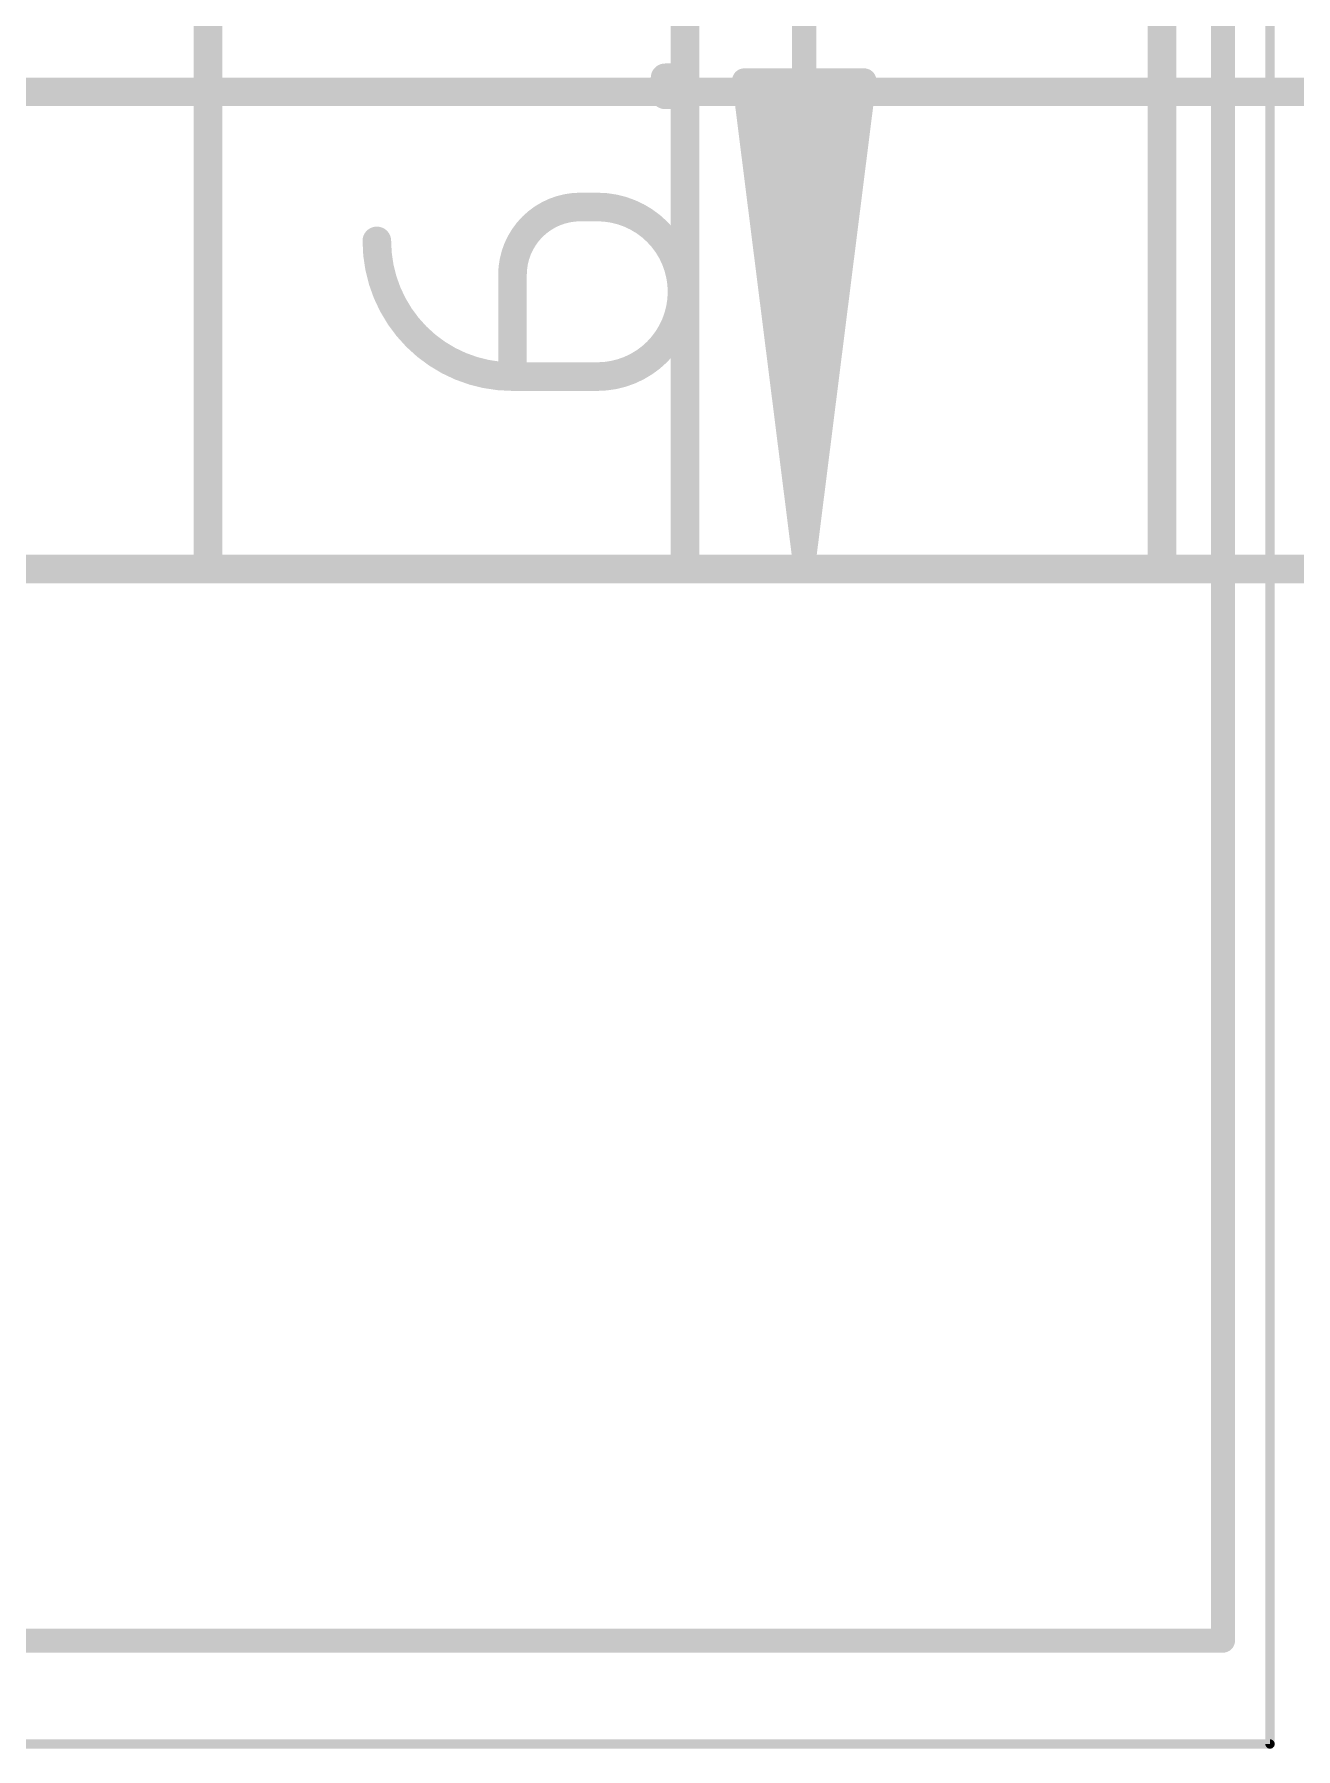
# Model space of a CAD drawing. Extents: x -15 to 70, y 0 to 100.
# Drawn here: x 39.71 to 46.43, y 54.68 to 63.81 of the extents above; entities that cross this region are included whole.
import ezdxf

# ---------------------------------------------------------------- set-up
doc = ezdxf.new("R2010")
doc.units = 0
for name, color, linetype in [('1', 12, 'CONTINUOUS'), ('22', 253, 'CONTINUOUS'), ('25', 253, 'CONTINUOUS'), ('40', 132, 'CONTINUOUS'), ('52', 253, 'CONTINUOUS')]:
    doc.layers.add(name, color=color, linetype=linetype)

msp = doc.modelspace()

# ---------------------------------------------------------------- linework, layer by layer
at = {"layer": '1'}
for points, const_width in [([(43.815, 67.753), (43.815, 61.025)], 0.13), ([(43.074, 63.4844), (43.074, 63.5747)], 0.1524), ([(43.074, 63.5747), (43.1643, 63.5747)], 0.1524), ([(43.1643, 63.5747), (43.1643, 63.4844)], 0.1524), ([(43.1643, 63.4844), (43.074, 63.4844)], 0.1524), ([(43.815, 61.025), (43.4958, 63.56)], 0.13), ([(43.4958, 63.56), (44.1342, 63.56)], 0.13), ([(43.815, 61.025), (43.555, 63.56)], 0.13), ([(43.815, 61.025), (43.685, 63.56)], 0.13), ([(44.1342, 63.56), (43.815, 61.025)], 0.13), ([(43.945, 63.56), (43.815, 61.025)], 0.13), ([(44.075, 63.56), (43.815, 61.025)], 0.13), ([(42.6224, 62.8869), (42.7127, 62.8869)], 0.1524), ([(42.2612, 61.9838), (42.2612, 62.5257)], 0.1524), ([(42.7127, 61.9838), (42.2612, 61.9838)], 0.1524), ([(39.37, 60.96), (45.765, 60.96)], 0.13)]:
    msp.add_lwpolyline(points, dxfattribs=dict(at, const_width=const_width))
for points, const_width in [([(43.1121, 63.5747, 1), (43.0359, 63.5747)], 0.0762), ([(43.074, 63.6128, 1), (43.074, 63.5366)], 0.0762), ([(43.2024, 63.5747, 1), (43.1262, 63.5747)], 0.0762), ([(43.1643, 63.5366, 1), (43.1643, 63.6128)], 0.0762), ([(43.074, 63.5225, 1), (43.074, 63.4463)], 0.0762), ([(43.1643, 63.4463, 1), (43.1643, 63.5225)], 0.0762), ([(43.528, 63.5641, 1), (43.4635, 63.5559)], 0.065), ([(43.4958, 63.5925, 1), (43.4958, 63.5275)], 0.065), ([(43.5873, 63.5633, 1), (43.5227, 63.5567)], 0.065), ([(43.7175, 63.5617, 1), (43.6525, 63.5583)], 0.065), ([(43.9775, 63.5583, 1), (43.9125, 63.5617)], 0.065), ([(44.1073, 63.5567, 1), (44.0427, 63.5633)], 0.065), ([(44.1665, 63.5559, 1), (44.102, 63.5641)], 0.065), ([(44.1342, 63.5275, 1), (44.1342, 63.5925)], 0.065), ([(43.0359, 63.4844, 1), (43.1121, 63.4844)], 0.0762), ([(43.1262, 63.4844, 1), (43.2024, 63.4844)], 0.0762), ([(42.6224, 62.8869, 0.4142), (42.2612, 62.5257)], 0.1524), ([(42.6224, 62.925, 1), (42.6224, 62.8488)], 0.0762), ([(42.6224, 62.8488, 1), (42.6224, 62.925)], 0.0762), ([(42.7127, 61.9838, 1), (42.7127, 62.8869)], 0.1524), ([(42.7127, 62.925, 1), (42.7127, 62.8488)], 0.0762), ([(42.7127, 62.8488, 1), (42.7127, 62.925)], 0.0762), ([(41.5387, 62.7063, 0.4142), (42.2612, 61.9838)], 0.1524), ([(41.5768, 62.7063, 1), (41.5006, 62.7063)], 0.0762), ([(42.2993, 62.5257, 1), (42.2231, 62.5257)], 0.0762), ([(42.2231, 62.5257, 1), (42.2993, 62.5257)], 0.0762), ([(42.2612, 62.0219, 1), (42.2612, 61.9457)], 0.0762), ([(42.2231, 61.9838, 1), (42.2993, 61.9838)], 0.0762), ([(42.2612, 61.9457, 1), (42.2612, 62.0219)], 0.0762), ([(42.7127, 62.0219, 1), (42.7127, 61.9457)], 0.0762), ([(42.7127, 61.9457, 1), (42.7127, 62.0219)], 0.0762), ([(43.7828, 61.0291, 1), (43.8472, 61.0209)], 0.065), ([(43.7827, 61.0283, 1), (43.8473, 61.0217)], 0.065), ([(43.7825, 61.0233, 1), (43.8475, 61.0267)], 0.065), ([(43.7825, 61.0267, 1), (43.8475, 61.0233)], 0.065), ([(43.7825, 61.025, 1), (43.8475, 61.025)], 0.065), ([(43.7827, 61.0217, 1), (43.8473, 61.0283)], 0.065), ([(43.7828, 61.0209, 1), (43.8472, 61.0291)], 0.065), ([(45.765, 60.9275, 1), (45.765, 60.9925)], 0.065)]:
    msp.add_lwpolyline(points, format="xyb", dxfattribs=dict(at, const_width=const_width))
at = {"layer": '22', "const_width": 0.127}
for points in [[(46.046, 81.653), (46.046, 55.253)], [(39.896, 55.253), (46.046, 55.253)]]:
    msp.add_lwpolyline(points, dxfattribs=at)
at = {"layer": '22', "const_width": 0.0635}
for points in [[(39.896, 55.2848, 1), (39.896, 55.2212)], [(46.0142, 55.253, 1), (46.0778, 55.253)], [(46.046, 55.2212, 1), (46.046, 55.2848)]]:
    msp.add_lwpolyline(points, format="xyb", dxfattribs=at)
at = {"layer": '25', "const_width": 0.1524}
for points in [[(40.64, 60.96), (40.64, 67.818)], [(43.18, 60.96), (43.18, 67.818)], [(45.72, 60.96), (45.72, 67.818)], [(11.938, 63.5), (68.961, 63.5)], [(11.938, 60.96), (68.834, 60.96)], [(68.834, 60.96), (24.892, 60.96)]]:
    msp.add_lwpolyline(points, dxfattribs=at)
at = {"layer": '25', "const_width": 0.0762}
for points in [[(40.6019, 60.96, 1), (40.6781, 60.96)], [(43.1419, 60.96, 1), (43.2181, 60.96)], [(45.6819, 60.96, 1), (45.7581, 60.96)]]:
    msp.add_lwpolyline(points, format="xyb", dxfattribs=at)
at = {"layer": '40', "const_width": 0.05}
for points in [[(46.296, 82.203), (46.296, 54.703)], [(46.296, 54.703), (34.796, 54.703)]]:
    msp.add_lwpolyline(points, dxfattribs=at)
at = {"layer": '40', "const_width": 0.025}
for points in [[(46.2835, 54.703, 1), (46.3085, 54.703)], [(46.296, 54.6905, 1), (46.296, 54.7155)]]:
    msp.add_lwpolyline(points, format="xyb", dxfattribs=at)
at = {"layer": '52', "const_width": 0.127}
for points in [[(46.046, 81.653), (46.046, 55.253)], [(46.046, 55.253), (35.046, 55.253)]]:
    msp.add_lwpolyline(points, dxfattribs=at)
at = {"layer": '52', "const_width": 0.0635}
for points in [[(46.0142, 55.253, 1), (46.0778, 55.253)], [(46.046, 55.2212, 1), (46.046, 55.2848)]]:
    msp.add_lwpolyline(points, format="xyb", dxfattribs=at)

doc.saveas('drawing.dxf')
